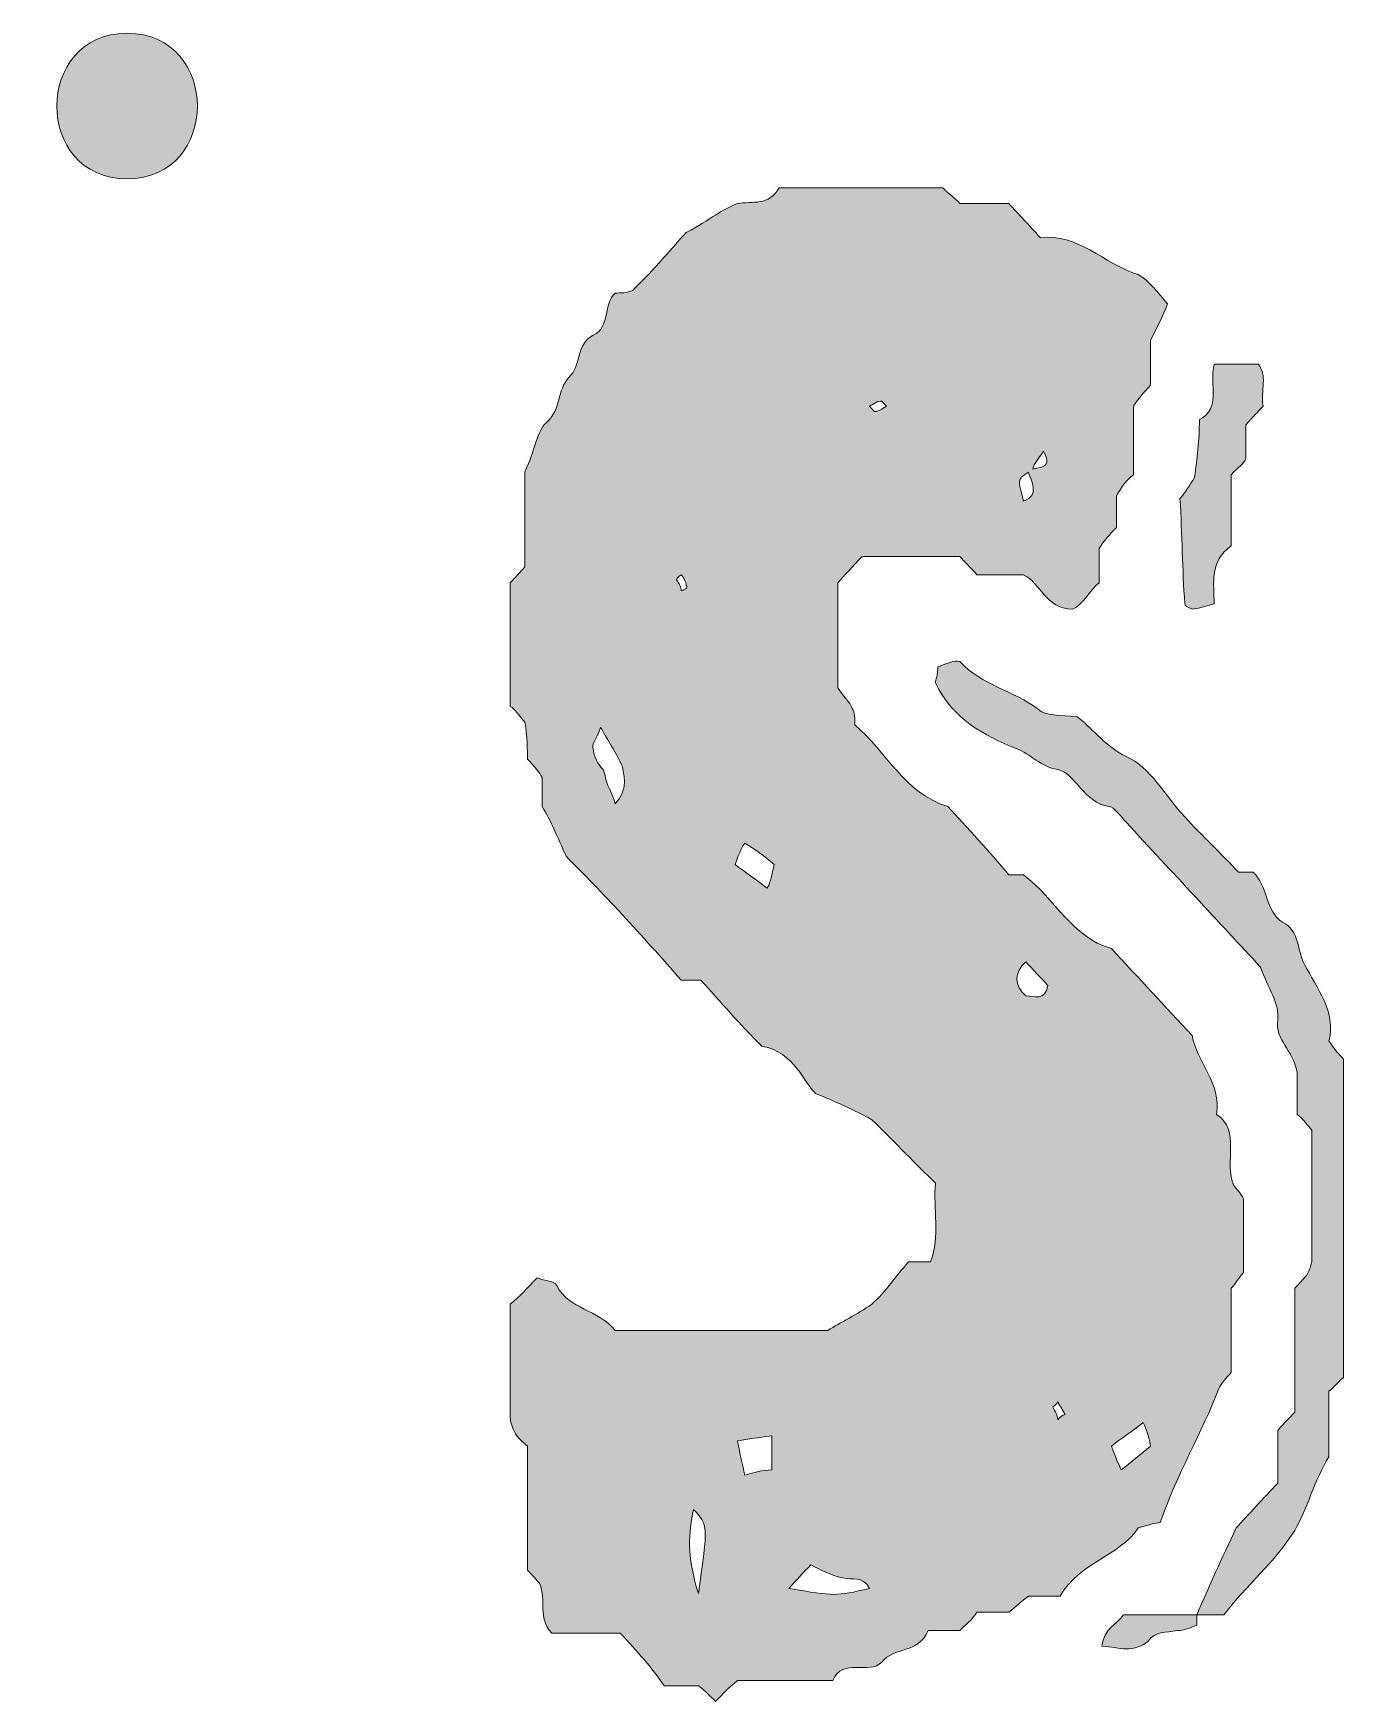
# Model space of a CAD drawing. Header units: inches. Extents: x 99 to 984, y -1026 to -52.
# Drawn here: x 198.7 to 325.6, y -832.1 to -670.5 of the extents above; entities that cross this region are included whole.
import ezdxf

# ---------------------------------------------------------------- set-up
doc = ezdxf.new("R2010")
doc.units = ezdxf.units.IN
doc.header["$MEASUREMENT"] = 0
doc.layers.add('Layer 1', color=7, linetype='Continuous')

# ---------------------------------------------------------------- blocks, each defined once
blk = doc.blocks.new('block 2')
at = {"layer": 'Layer 1', "true_color": 0x71020c}
h = blk.add_hatch(color=16, dxfattribs=at)
h.dxf.hatch_style = 2
edge = h.paths.add_edge_path()
edge.add_spline(control_points=[(207.78, -670.51), (198.71, -670.51), (198.7, -684.61), (207.78, -684.61), (216.85, -684.61), (216.87, -670.51), (207.78, -670.51)], knot_values=[0, 0, 0, 0, 1, 1, 1, 2, 2, 2, 2], degree=3, periodic=1)
h = blk.add_hatch(color=16, dxfattribs=at)
h.dxf.hatch_style = 2
edge = h.paths.add_edge_path()
edge.add_spline(control_points=[(305.75, -815.3), (306.7, -815.04), (307.41, -814.79), (307.88, -814.79), (309.54, -809.94), (311.91, -806.12), (313.56, -801.78), (313.8, -801.27), (314.28, -800.76), (314.75, -800.25), (314.75, -797.7), (314.75, -794.64), (314.75, -792.09), (315.22, -791.58), (315.46, -791.07), (315.93, -790.56), (315.93, -788.26), (315.93, -785.71), (315.93, -783.42), (315.7, -782.9), (315.22, -782.39), (314.99, -782.14), (314.04, -779.85), (315.7, -776.78), (313.33, -775.25), (313.8, -772.19), (311.43, -770.15), (310.96, -767.6), (308.36, -764.8), (305.75, -761.99), (303.15, -759.18), (299.36, -758.16), (297.7, -754.34), (294.62, -752.04), (294.39, -752.04), (293.91, -752.04), (293.2, -752.04), (291.31, -749.75), (289.18, -747.45), (287.28, -745.41), (283.02, -744.14), (281.36, -740.05), (278.29, -737.51), (278.29, -736.99), (278.29, -736.23), (278.05, -735.97), (277.81, -735.21), (277.1, -734.7), (276.63, -733.93), (276.63, -730.62), (276.63, -727.05), (276.63, -723.73), (277.34, -722.96), (278.05, -722.2), (279, -721.18), (282.07, -721.18), (285.15, -721.18), (288.47, -721.18), (288.94, -721.69), (289.41, -722.2), (290.12, -722.96), (291.55, -722.96), (293.2, -722.96), (294.62, -722.96), (296.28, -723.73), (296.75, -726.28), (299.36, -726.28), (300.3, -726.03), (301.01, -724.5), (301.96, -723.73), (301.96, -722.71), (301.96, -721.43), (301.96, -720.42), (302.44, -719.65), (302.91, -719.14), (303.62, -718.37), (303.62, -717.35), (303.62, -716.33), (303.62, -715.32), (304.09, -714.55), (304.57, -713.78), (305.28, -713.27), (305.28, -710.98), (305.28, -708.68), (305.28, -706.64), (305.75, -705.88), (306.22, -705.37), (306.94, -704.6), (306.94, -702.81), (306.94, -701.28), (306.94, -700.27), (307.65, -698.74), (308.12, -697.97), (308.59, -696.7), (307.65, -695.67), (306.7, -694.4), (305.75, -693.89), (302.44, -692.87), (299.83, -689.81), (296.28, -690.32), (295.1, -689.04), (294.15, -688.02), (293.2, -687), (291.78, -687), (290.12, -687), (288.47, -687), (287.99, -686.49), (287.28, -685.98), (286.81, -685.47), (281.6, -685.47), (276.15, -685.47), (270.94, -685.47), (270, -687.26), (268.34, -686.75), (266.92, -687), (265.5, -687.51), (264.32, -688.53), (261.95, -689.81), (260.76, -691.08), (258.87, -693.38), (256.74, -695.42), (256.26, -695.67), (255.55, -695.67), (255.08, -695.67), (253.9, -696.7), (254.61, -698.99), (252.95, -699.75), (251.29, -700.52), (251.77, -702.81), (250.58, -703.84), (249.4, -705.11), (249.87, -706.9), (248.45, -708.17), (247.5, -708.94), (247.27, -710.98), (246.32, -713.02), (246.32, -715.57), (246.32, -718.89), (246.32, -722.2), (245.85, -722.71), (245.37, -723.22), (244.9, -723.73), (244.9, -727.56), (244.9, -731.38), (244.9, -735.72), (245.37, -735.97), (245.85, -736.74), (246.32, -737.25), (246.56, -738.52), (246.56, -740.05), (246.56, -740.82), (247.27, -741.58), (247.74, -742.09), (247.98, -742.61), (247.98, -743.62), (247.98, -744.9), (247.98, -745.41), (248.92, -746.94), (249.4, -748.22), (250.34, -750.26), (253.66, -753.57), (257.68, -757.91), (261.47, -762.24), (261.95, -762.24), (262.66, -762.24), (263.37, -762.24), (265.26, -764.29), (267.16, -766.58), (269.29, -768.62), (272.36, -769.13), (273.55, -772.45), (274.49, -773.21), (277.58, -774.49), (279, -775.25), (279.94, -775.76), (282.31, -778.06), (284.2, -780.1), (286.1, -781.89), (285.86, -784.43), (286.57, -786.99), (285.62, -789.54), (284.91, -789.54), (284.44, -789.54), (283.49, -789.54), (282.31, -790.81), (281.36, -792.34), (279.94, -793.62), (278.52, -794.64), (276.86, -795.4), (275.68, -796.17), (268.58, -796.17), (261.71, -796.17), (255.08, -796.17), (253.42, -794.13), (250.58, -794.13), (249.4, -791.83), (249.16, -791.32), (247.98, -791.32), (247.5, -791.07), (246.56, -792.09), (245.85, -792.85), (244.9, -793.62), (244.9, -797.19), (244.9, -801.01), (244.9, -804.58), (244.9, -805.1), (245.13, -805.61), (245.37, -806.12), (245.61, -806.62), (246.08, -806.88), (246.56, -807.39), (246.56, -811.22), (246.56, -815.3), (246.56, -819.38), (247.03, -819.89), (247.5, -820.4), (247.74, -820.66), (248.45, -822.44), (247.5, -823.97), (248.92, -825.5), (251.05, -825.5), (253.19, -825.5), (255.55, -825.5), (257.21, -827.29), (258.63, -828.82), (259.81, -830.6), (261.24, -830.6), (262.18, -830.6), (263.13, -830.6), (263.84, -831.11), (264.32, -831.62), (264.79, -832.13), (265.5, -831.37), (265.97, -830.86), (266.92, -830.09), (269.76, -830.09), (272.84, -830.09), (276.15, -830.09), (277.1, -827.8), (279.71, -829.58), (280.89, -828.31), (282.07, -826.77), (284.44, -827.54), (285.39, -825.24), (286.33, -825.24), (287.52, -825.24), (288.47, -825.24), (288.94, -824.73), (289.65, -824.23), (290.12, -823.46), (291.31, -823.46), (292.26, -823.46), (293.2, -823.46), (293.91, -822.95), (294.39, -822.44), (295.1, -821.93), (296.04, -821.93), (297.23, -821.93), (298.17, -821.93), (300.07, -818.61), (303.86, -818.1), (305.75, -815.3)], knot_values=[0, 0, 0, 0, 1, 1, 1, 2, 2, 2, 3, 3, 3, 4, 4, 4, 5, 5, 5, 6, 6, 6, 7, 7, 7, 8, 8, 8, 9, 9, 9, 10, 10, 10, 11, 11, 11, 12, 12, 12, 13, 13, 13, 14, 14, 14, 15, 15, 15, 16, 16, 16, 17, 17, 17, 18, 18, 18, 19, 19, 19, 20, 20, 20, 21, 21, 21, 22, 22, 22, 23, 23, 23, 24, 24, 24, 25, 25, 25, 26, 26, 26, 27, 27, 27, 28, 28, 28, 29, 29, 29, 30, 30, 30, 31, 31, 31, 32, 32, 32, 33, 33, 33, 34, 34, 34, 35, 35, 35, 36, 36, 36, 37, 37, 37, 38, 38, 38, 39, 39, 39, 40, 40, 40, 41, 41, 41, 42, 42, 42, 43, 43, 43, 44, 44, 44, 45, 45, 45, 46, 46, 46, 47, 47, 47, 48, 48, 48, 49, 49, 49, 50, 50, 50, 51, 51, 51, 52, 52, 52, 53, 53, 53, 54, 54, 54, 55, 55, 55, 56, 56, 56, 57, 57, 57, 58, 58, 58, 59, 59, 59, 60, 60, 60, 61, 61, 61, 62, 62, 62, 63, 63, 63, 64, 64, 64, 65, 65, 65, 66, 66, 66, 67, 67, 67, 68, 68, 68, 69, 69, 69, 70, 70, 70, 71, 71, 71, 72, 72, 72, 73, 73, 73, 74, 74, 74, 75, 75, 75, 76, 76, 76, 77, 77, 77, 78, 78, 78, 79, 79, 79, 80, 80, 80, 81, 81, 81, 82, 82, 82, 83, 83, 83, 84, 84, 84, 85, 85, 85, 86, 86, 86, 87, 87, 87, 87], degree=3, periodic=1)
edge = h.paths.add_edge_path()
edge.add_spline(control_points=[(296.52, -710.98), (297.41, -712.41), (296.62, -712.5), (295.54, -712.72), (295.57, -712.69), (295.57, -712.63), (295.57, -712.51), (295.81, -712), (296.28, -711.49), (296.52, -710.98)], knot_values=[0, 0, 0, 0, 1, 1, 1, 2, 2, 2, 3, 3, 3, 3], degree=3, periodic=1)
edge = h.paths.add_edge_path()
edge.add_spline(control_points=[(295.1, -713.02), (295.33, -713.78), (296.28, -715.32), (294.62, -715.82), (294.15, -713.78), (293.91, -713.78), (295.1, -713.02)], knot_values=[0, 0, 0, 0, 1, 1, 1, 2, 2, 2, 2], degree=3, periodic=1)
edge = h.paths.add_edge_path()
edge.add_spline(control_points=[(280.89, -706.13), (280.89, -706.13), (281.13, -706.39), (281.36, -706.64), (280.89, -706.9), (280.65, -707.15), (280.18, -707.15), (280.18, -707.15), (279.94, -706.9), (279.71, -706.64), (280.18, -706.39), (280.42, -706.13), (280.89, -706.13)], knot_values=[0, 0, 0, 0, 1, 1, 1, 2, 2, 2, 3, 3, 3, 4, 4, 4, 4], degree=3, periodic=1)
edge = h.paths.add_edge_path()
edge.add_spline(control_points=[(255.08, -745.16), (254.84, -744.39), (254.61, -743.88), (254.37, -743.37), (254.13, -742.86), (254.13, -742.35), (253.9, -741.84), (253.42, -741.33), (252.95, -740.57), (252.95, -739.8), (252.71, -739.54), (253.19, -739.04), (253.66, -737.76), (254.37, -739.04), (255.08, -740.05), (255.79, -741.58), (255.79, -742.09), (256.5, -743.62), (255.08, -745.16)], knot_values=[0, 0, 0, 0, 1, 1, 1, 2, 2, 2, 3, 3, 3, 4, 4, 4, 5, 5, 5, 6, 6, 6, 6], degree=3, periodic=1)
edge = h.paths.add_edge_path()
edge.add_spline(control_points=[(261.47, -724.5), (261.47, -724.24), (261.24, -723.73), (261, -723.48), (261, -723.22), (261.47, -722.96), (261.47, -722.96), (261.71, -723.22), (261.95, -723.73), (261.95, -723.99), (262.18, -724.24), (261.71, -724.5), (261.47, -724.5)], knot_values=[0, 0, 0, 0, 1, 1, 1, 2, 2, 2, 3, 3, 3, 4, 4, 4, 4], degree=3, periodic=1)
edge = h.paths.add_edge_path()
edge.add_spline(control_points=[(269.76, -753.32), (268.81, -752.55), (267.63, -751.79), (266.68, -751.02), (267.16, -749.75), (267.39, -749.24), (267.63, -748.98), (268.58, -749.49), (269.52, -750.26), (270.47, -751.02), (270.23, -752.3), (270, -753.06), (269.76, -753.32)], knot_values=[0, 0, 0, 0, 1, 1, 1, 2, 2, 2, 3, 3, 3, 4, 4, 4, 4], degree=3, periodic=1)
edge = h.paths.add_edge_path()
edge.add_spline(control_points=[(263.13, -821.67), (261.95, -817.85), (262.18, -815.81), (262.66, -813.51), (264.08, -815.04), (264.08, -815.04), (263.13, -821.67)], knot_values=[0, 0, 0, 0, 1, 1, 1, 2, 2, 2, 2], degree=3, periodic=1)
edge = h.paths.add_edge_path()
edge.add_spline(control_points=[(270.23, -809.69), (269.29, -809.69), (268.58, -809.94), (267.63, -810.2), (267.39, -809.18), (267.16, -808.15), (266.92, -806.88), (268.1, -806.62), (268.81, -806.62), (270.23, -806.37), (270.23, -807.9), (270.23, -808.67), (270.23, -809.69)], knot_values=[0, 0, 0, 0, 1, 1, 1, 2, 2, 2, 3, 3, 3, 4, 4, 4, 4], degree=3, periodic=1)
edge = h.paths.add_edge_path()
edge.add_spline(control_points=[(271.89, -821.16), (272.6, -820.4), (273.31, -819.63), (274.02, -818.87), (274.97, -819.38), (275.92, -819.89), (277.1, -820.14), (278.05, -820.4), (279, -819.89), (279.71, -821.16), (276.39, -821.93), (276.39, -821.93), (271.89, -821.16)], knot_values=[0, 0, 0, 0, 1, 1, 1, 2, 2, 2, 3, 3, 3, 4, 4, 4, 4], degree=3, periodic=1)
edge = h.paths.add_edge_path()
edge.add_spline(control_points=[(294.86, -763.77), (293.68, -762.76), (293.68, -761.48), (294.86, -760.46), (295.57, -761.23), (296.28, -761.99), (296.99, -762.76), (296.75, -764.29), (295.57, -763.77), (294.86, -763.77)], knot_values=[0, 0, 0, 0, 1, 1, 1, 2, 2, 2, 3, 3, 3, 3], degree=3, periodic=1)
edge = h.paths.add_edge_path()
edge.add_spline(control_points=[(297.94, -804.84), (297.94, -804.33), (297.7, -804.08), (297.46, -803.57), (297.46, -803.57), (297.94, -803.31), (297.94, -803.05), (298.17, -803.57), (298.41, -803.82), (298.65, -804.33), (298.41, -804.33), (298.17, -804.58), (297.94, -804.84)], knot_values=[0, 0, 0, 0, 1, 1, 1, 2, 2, 2, 3, 3, 3, 4, 4, 4, 4], degree=3, periodic=1)
edge = h.paths.add_edge_path()
edge.add_spline(control_points=[(303.15, -807.39), (304.09, -806.62), (305.28, -805.86), (306.22, -805.1), (306.46, -805.61), (306.7, -806.12), (306.94, -807.39), (305.99, -808.15), (305.04, -808.92), (304.09, -809.69), (303.86, -809.18), (303.62, -808.67), (303.15, -807.39)], knot_values=[0, 0, 0, 0, 1, 1, 1, 2, 2, 2, 3, 3, 3, 4, 4, 4, 4], degree=3, periodic=1)
h = blk.add_hatch(color=16, dxfattribs=at)
h.dxf.hatch_style = 2
edge = h.paths.add_edge_path()
edge.add_spline(control_points=[(317.35, -702.56), (315.93, -702.56), (314.75, -702.56), (313.09, -702.56), (312.62, -704.6), (313.8, -706.9), (311.67, -707.92), (311.67, -709.96), (311.43, -711.74), (311.2, -713.53), (310.72, -714.29), (310.25, -715.06), (309.78, -715.57), (310.01, -719.14), (310.01, -722.46), (310.25, -725.77), (310.25, -726.03), (310.49, -726.03), (310.96, -726.28), (311.43, -726.28), (312.14, -726.03), (313.09, -725.77), (313.09, -723.73), (312.62, -721.69), (314.75, -720.16), (314.75, -717.86), (314.75, -715.57), (314.75, -713.27), (315.46, -712.51), (315.93, -712.25), (316.17, -711.74), (316.17, -710.72), (316.17, -709.45), (316.17, -708.43), (316.88, -707.66), (317.35, -707.15), (317.83, -706.64), (317.59, -705.11), (318.3, -703.58), (317.35, -702.56)], knot_values=[0, 0, 0, 0, 1, 1, 1, 2, 2, 2, 3, 3, 3, 4, 4, 4, 5, 5, 5, 6, 6, 6, 7, 7, 7, 8, 8, 8, 9, 9, 9, 10, 10, 10, 11, 11, 11, 12, 12, 12, 13, 13, 13, 13], degree=3, periodic=1)
h = blk.add_hatch(color=16, dxfattribs=at)
h.dxf.hatch_style = 2
edge = h.paths.add_edge_path()
edge.add_spline(control_points=[(321.85, -760.71), (321.14, -759.44), (321.38, -757.4), (319.72, -756.63), (318.06, -755.61), (318.3, -753.06), (316.88, -751.79), (316.41, -751.79), (315.93, -751.79), (315.46, -751.79), (313.8, -750), (311.91, -748.22), (310.25, -746.43), (308.36, -744.39), (306.94, -741.58), (304.57, -740.57), (302.44, -739.54), (301.01, -737.51), (299.83, -736.74), (298.17, -736.48), (296.75, -736.74), (296.04, -735.97), (293.68, -734.19), (290.6, -733.68), (288.47, -731.38), (287.99, -731.13), (287.04, -731.64), (286.33, -731.89), (286.33, -732.66), (286.1, -733.17), (286.1, -733.42), (287.75, -736.99), (290.83, -738.52), (293.91, -739.8), (295.33, -740.31), (296.28, -741.58), (297.94, -741.84), (299.59, -742.09), (300.54, -745.16), (302.91, -745.41), (303.38, -745.41), (304.09, -746.43), (304.57, -746.94), (309.07, -751.79), (313.56, -756.63), (317.59, -760.97), (318.3, -763.01), (319.48, -764.54), (319.25, -766.07), (319.01, -768.11), (320.67, -768.88), (321.14, -771.17), (321.14, -772.19), (321.14, -773.72), (321.14, -775.25), (321.85, -775.76), (322.09, -776.27), (322.56, -776.78), (322.56, -780.86), (322.56, -785.2), (322.56, -789.28), (322.56, -789.79), (322.33, -790.3), (322.09, -790.81), (321.61, -791.32), (321.38, -791.58), (320.9, -792.09), (320.9, -795.91), (320.9, -799.99), (320.9, -804.08), (320.43, -804.58), (319.96, -805.1), (319.25, -805.86), (319.25, -807.65), (319.25, -809.18), (319.25, -810.96), (317.83, -812.49), (316.41, -814.02), (315.22, -815.3), (313.8, -818.36), (312.62, -820.91), (311.43, -823.71), (312.38, -823.71), (313.09, -823.71), (314.04, -823.71), (316.17, -820.91), (319.01, -818.61), (320.9, -815.55), (322.09, -813.51), (322.8, -810.71), (324.22, -808.41), (324.22, -806.37), (324.22, -804.08), (324.22, -802.04), (324.93, -801.52), (325.17, -801.01), (325.64, -800.76), (325.64, -790.56), (325.64, -780.35), (325.64, -769.9), (325.17, -769.39), (324.69, -768.88), (324.22, -768.11), (324.93, -765.31), (323.04, -763.01), (321.85, -760.71)], knot_values=[0, 0, 0, 0, 1, 1, 1, 2, 2, 2, 3, 3, 3, 4, 4, 4, 5, 5, 5, 6, 6, 6, 7, 7, 7, 8, 8, 8, 9, 9, 9, 10, 10, 10, 11, 11, 11, 12, 12, 12, 13, 13, 13, 14, 14, 14, 15, 15, 15, 16, 16, 16, 17, 17, 17, 18, 18, 18, 19, 19, 19, 20, 20, 20, 21, 21, 21, 22, 22, 22, 23, 23, 23, 24, 24, 24, 25, 25, 25, 26, 26, 26, 27, 27, 27, 28, 28, 28, 29, 29, 29, 30, 30, 30, 31, 31, 31, 32, 32, 32, 33, 33, 33, 34, 34, 34, 35, 35, 35, 35], degree=3, periodic=1)
h = blk.add_hatch(color=16, dxfattribs=at)
h.dxf.hatch_style = 2
edge = h.paths.add_edge_path()
edge.add_spline(control_points=[(302.2, -826.77), (303.15, -826.77), (303.86, -827.03), (304.57, -827.03), (305.28, -827.03), (306.22, -826.77), (306.7, -826.27), (307.41, -825.24), (308.36, -825.5), (309.54, -825.24), (310.25, -825.24), (310.72, -824.99), (311.43, -824.73), (311.43, -824.23), (311.43, -823.97), (311.43, -823.71), (309.07, -823.71), (306.7, -823.71), (304.33, -823.71), (303.62, -824.73), (302.44, -824.99), (302.2, -826.77)], knot_values=[0, 0, 0, 0, 1, 1, 1, 2, 2, 2, 3, 3, 3, 4, 4, 4, 5, 5, 5, 6, 6, 6, 7, 7, 7, 7], degree=3, periodic=1)
at = {"layer": 'Layer 1', "lineweight": 0}
for points, knots in [([(207.78, -670.51), (198.71, -670.51), (198.7, -684.61), (207.78, -684.61), (216.85, -684.61), (216.87, -670.51), (207.78, -670.51)], [0, 0, 0, 0, 1, 1, 1, 2, 2, 2, 2]), ([(305.75, -815.3), (306.7, -815.04), (307.41, -814.79), (307.88, -814.79), (309.54, -809.94), (311.91, -806.12), (313.56, -801.78), (313.8, -801.27), (314.28, -800.76), (314.75, -800.25), (314.75, -797.7), (314.75, -794.64), (314.75, -792.09), (315.22, -791.58), (315.46, -791.07), (315.93, -790.56), (315.93, -788.26), (315.93, -785.71), (315.93, -783.42), (315.7, -782.9), (315.22, -782.39), (314.99, -782.14), (314.04, -779.85), (315.7, -776.78), (313.33, -775.25), (313.8, -772.19), (311.43, -770.15), (310.96, -767.6), (308.36, -764.8), (305.75, -761.99), (303.15, -759.18), (299.36, -758.16), (297.7, -754.34), (294.62, -752.04), (294.39, -752.04), (293.91, -752.04), (293.2, -752.04), (291.31, -749.75), (289.18, -747.45), (287.28, -745.41), (283.02, -744.14), (281.36, -740.05), (278.29, -737.51), (278.29, -736.99), (278.29, -736.23), (278.05, -735.97), (277.81, -735.21), (277.1, -734.7), (276.63, -733.93), (276.63, -730.62), (276.63, -727.05), (276.63, -723.73), (277.34, -722.96), (278.05, -722.2), (279, -721.18), (282.07, -721.18), (285.15, -721.18), (288.47, -721.18), (288.94, -721.69), (289.41, -722.2), (290.12, -722.96), (291.55, -722.96), (293.2, -722.96), (294.62, -722.96), (296.28, -723.73), (296.75, -726.28), (299.36, -726.28), (300.3, -726.03), (301.01, -724.5), (301.96, -723.73), (301.96, -722.71), (301.96, -721.43), (301.96, -720.42), (302.44, -719.65), (302.91, -719.14), (303.62, -718.37), (303.62, -717.35), (303.62, -716.33), (303.62, -715.32), (304.09, -714.55), (304.57, -713.78), (305.28, -713.27), (305.28, -710.98), (305.28, -708.68), (305.28, -706.64), (305.75, -705.88), (306.22, -705.37), (306.94, -704.6), (306.94, -702.81), (306.94, -701.28), (306.94, -700.27), (307.65, -698.74), (308.12, -697.97), (308.59, -696.7), (307.65, -695.67), (306.7, -694.4), (305.75, -693.89), (302.44, -692.87), (299.83, -689.81), (296.28, -690.32), (295.1, -689.04), (294.15, -688.02), (293.2, -687), (291.78, -687), (290.12, -687), (288.47, -687), (287.99, -686.49), (287.28, -685.98), (286.81, -685.47), (281.6, -685.47), (276.15, -685.47), (270.94, -685.47), (270, -687.26), (268.34, -686.75), (266.92, -687), (265.5, -687.51), (264.32, -688.53), (261.95, -689.81), (260.76, -691.08), (258.87, -693.38), (256.74, -695.42), (256.26, -695.67), (255.55, -695.67), (255.08, -695.67), (253.9, -696.7), (254.61, -698.99), (252.95, -699.75), (251.29, -700.52), (251.77, -702.81), (250.58, -703.84), (249.4, -705.11), (249.87, -706.9), (248.45, -708.17), (247.5, -708.94), (247.27, -710.98), (246.32, -713.02), (246.32, -715.57), (246.32, -718.89), (246.32, -722.2), (245.85, -722.71), (245.37, -723.22), (244.9, -723.73), (244.9, -727.56), (244.9, -731.38), (244.9, -735.72), (245.37, -735.97), (245.85, -736.74), (246.32, -737.25), (246.56, -738.52), (246.56, -740.05), (246.56, -740.82), (247.27, -741.58), (247.74, -742.09), (247.98, -742.61), (247.98, -743.62), (247.98, -744.9), (247.98, -745.41), (248.92, -746.94), (249.4, -748.22), (250.34, -750.26), (253.66, -753.57), (257.68, -757.91), (261.47, -762.24), (261.95, -762.24), (262.66, -762.24), (263.37, -762.24), (265.26, -764.29), (267.16, -766.58), (269.29, -768.62), (272.36, -769.13), (273.55, -772.45), (274.49, -773.21), (277.58, -774.49), (279, -775.25), (279.94, -775.76), (282.31, -778.06), (284.2, -780.1), (286.1, -781.89), (285.86, -784.43), (286.57, -786.99), (285.62, -789.54), (284.91, -789.54), (284.44, -789.54), (283.49, -789.54), (282.31, -790.81), (281.36, -792.34), (279.94, -793.62), (278.52, -794.64), (276.86, -795.4), (275.68, -796.17), (268.58, -796.17), (261.71, -796.17), (255.08, -796.17), (253.42, -794.13), (250.58, -794.13), (249.4, -791.83), (249.16, -791.32), (247.98, -791.32), (247.5, -791.07), (246.56, -792.09), (245.85, -792.85), (244.9, -793.62), (244.9, -797.19), (244.9, -801.01), (244.9, -804.58), (244.9, -805.1), (245.13, -805.61), (245.37, -806.12), (245.61, -806.62), (246.08, -806.88), (246.56, -807.39), (246.56, -811.22), (246.56, -815.3), (246.56, -819.38), (247.03, -819.89), (247.5, -820.4), (247.74, -820.66), (248.45, -822.44), (247.5, -823.97), (248.92, -825.5), (251.05, -825.5), (253.19, -825.5), (255.55, -825.5), (257.21, -827.29), (258.63, -828.82), (259.81, -830.6), (261.24, -830.6), (262.18, -830.6), (263.13, -830.6), (263.84, -831.11), (264.32, -831.62), (264.79, -832.13), (265.5, -831.37), (265.97, -830.86), (266.92, -830.09), (269.76, -830.09), (272.84, -830.09), (276.15, -830.09), (277.1, -827.8), (279.71, -829.58), (280.89, -828.31), (282.07, -826.77), (284.44, -827.54), (285.39, -825.24), (286.33, -825.24), (287.52, -825.24), (288.47, -825.24), (288.94, -824.73), (289.65, -824.23), (290.12, -823.46), (291.31, -823.46), (292.26, -823.46), (293.2, -823.46), (293.91, -822.95), (294.39, -822.44), (295.1, -821.93), (296.04, -821.93), (297.23, -821.93), (298.17, -821.93), (300.07, -818.61), (303.86, -818.1), (305.75, -815.3)], [0, 0, 0, 0, 1, 1, 1, 2, 2, 2, 3, 3, 3, 4, 4, 4, 5, 5, 5, 6, 6, 6, 7, 7, 7, 8, 8, 8, 9, 9, 9, 10, 10, 10, 11, 11, 11, 12, 12, 12, 13, 13, 13, 14, 14, 14, 15, 15, 15, 16, 16, 16, 17, 17, 17, 18, 18, 18, 19, 19, 19, 20, 20, 20, 21, 21, 21, 22, 22, 22, 23, 23, 23, 24, 24, 24, 25, 25, 25, 26, 26, 26, 27, 27, 27, 28, 28, 28, 29, 29, 29, 30, 30, 30, 31, 31, 31, 32, 32, 32, 33, 33, 33, 34, 34, 34, 35, 35, 35, 36, 36, 36, 37, 37, 37, 38, 38, 38, 39, 39, 39, 40, 40, 40, 41, 41, 41, 42, 42, 42, 43, 43, 43, 44, 44, 44, 45, 45, 45, 46, 46, 46, 47, 47, 47, 48, 48, 48, 49, 49, 49, 50, 50, 50, 51, 51, 51, 52, 52, 52, 53, 53, 53, 54, 54, 54, 55, 55, 55, 56, 56, 56, 57, 57, 57, 58, 58, 58, 59, 59, 59, 60, 60, 60, 61, 61, 61, 62, 62, 62, 63, 63, 63, 64, 64, 64, 65, 65, 65, 66, 66, 66, 67, 67, 67, 68, 68, 68, 69, 69, 69, 70, 70, 70, 71, 71, 71, 72, 72, 72, 73, 73, 73, 74, 74, 74, 75, 75, 75, 76, 76, 76, 77, 77, 77, 78, 78, 78, 79, 79, 79, 80, 80, 80, 81, 81, 81, 82, 82, 82, 83, 83, 83, 84, 84, 84, 85, 85, 85, 86, 86, 86, 87, 87, 87, 87]), ([(317.35, -702.56), (315.93, -702.56), (314.75, -702.56), (313.09, -702.56), (312.62, -704.6), (313.8, -706.9), (311.67, -707.92), (311.67, -709.96), (311.43, -711.74), (311.2, -713.53), (310.72, -714.29), (310.25, -715.06), (309.78, -715.57), (310.01, -719.14), (310.01, -722.46), (310.25, -725.77), (310.25, -726.03), (310.49, -726.03), (310.96, -726.28), (311.43, -726.28), (312.14, -726.03), (313.09, -725.77), (313.09, -723.73), (312.62, -721.69), (314.75, -720.16), (314.75, -717.86), (314.75, -715.57), (314.75, -713.27), (315.46, -712.51), (315.93, -712.25), (316.17, -711.74), (316.17, -710.72), (316.17, -709.45), (316.17, -708.43), (316.88, -707.66), (317.35, -707.15), (317.83, -706.64), (317.59, -705.11), (318.3, -703.58), (317.35, -702.56)], [0, 0, 0, 0, 1, 1, 1, 2, 2, 2, 3, 3, 3, 4, 4, 4, 5, 5, 5, 6, 6, 6, 7, 7, 7, 8, 8, 8, 9, 9, 9, 10, 10, 10, 11, 11, 11, 12, 12, 12, 13, 13, 13, 13]), ([(280.89, -706.13), (280.89, -706.13), (281.13, -706.39), (281.36, -706.64), (280.89, -706.9), (280.65, -707.15), (280.18, -707.15), (280.18, -707.15), (279.94, -706.9), (279.71, -706.64), (280.18, -706.39), (280.42, -706.13), (280.89, -706.13)], [0, 0, 0, 0, 1, 1, 1, 2, 2, 2, 3, 3, 3, 4, 4, 4, 4]), ([(296.52, -710.98), (297.41, -712.41), (296.62, -712.5), (295.54, -712.72), (295.57, -712.69), (295.57, -712.63), (295.57, -712.51), (295.81, -712), (296.28, -711.49), (296.52, -710.98)], [0, 0, 0, 0, 1, 1, 1, 2, 2, 2, 3, 3, 3, 3]), ([(295.1, -713.02), (295.33, -713.78), (296.28, -715.32), (294.62, -715.82), (294.15, -713.78), (293.91, -713.78), (295.1, -713.02)], [0, 0, 0, 0, 1, 1, 1, 2, 2, 2, 2]), ([(261.47, -724.5), (261.47, -724.24), (261.24, -723.73), (261, -723.48), (261, -723.22), (261.47, -722.96), (261.47, -722.96), (261.71, -723.22), (261.95, -723.73), (261.95, -723.99), (262.18, -724.24), (261.71, -724.5), (261.47, -724.5)], [0, 0, 0, 0, 1, 1, 1, 2, 2, 2, 3, 3, 3, 4, 4, 4, 4]), ([(321.85, -760.71), (321.14, -759.44), (321.38, -757.4), (319.72, -756.63), (318.06, -755.61), (318.3, -753.06), (316.88, -751.79), (316.41, -751.79), (315.93, -751.79), (315.46, -751.79), (313.8, -750), (311.91, -748.22), (310.25, -746.43), (308.36, -744.39), (306.94, -741.58), (304.57, -740.57), (302.44, -739.54), (301.01, -737.51), (299.83, -736.74), (298.17, -736.48), (296.75, -736.74), (296.04, -735.97), (293.68, -734.19), (290.6, -733.68), (288.47, -731.38), (287.99, -731.13), (287.04, -731.64), (286.33, -731.89), (286.33, -732.66), (286.1, -733.17), (286.1, -733.42), (287.75, -736.99), (290.83, -738.52), (293.91, -739.8), (295.33, -740.31), (296.28, -741.58), (297.94, -741.84), (299.59, -742.09), (300.54, -745.16), (302.91, -745.41), (303.38, -745.41), (304.09, -746.43), (304.57, -746.94), (309.07, -751.79), (313.56, -756.63), (317.59, -760.97), (318.3, -763.01), (319.48, -764.54), (319.25, -766.07), (319.01, -768.11), (320.67, -768.88), (321.14, -771.17), (321.14, -772.19), (321.14, -773.72), (321.14, -775.25), (321.85, -775.76), (322.09, -776.27), (322.56, -776.78), (322.56, -780.86), (322.56, -785.2), (322.56, -789.28), (322.56, -789.79), (322.33, -790.3), (322.09, -790.81), (321.61, -791.32), (321.38, -791.58), (320.9, -792.09), (320.9, -795.91), (320.9, -799.99), (320.9, -804.08), (320.43, -804.58), (319.96, -805.1), (319.25, -805.86), (319.25, -807.65), (319.25, -809.18), (319.25, -810.96), (317.83, -812.49), (316.41, -814.02), (315.22, -815.3), (313.8, -818.36), (312.62, -820.91), (311.43, -823.71), (312.38, -823.71), (313.09, -823.71), (314.04, -823.71), (316.17, -820.91), (319.01, -818.61), (320.9, -815.55), (322.09, -813.51), (322.8, -810.71), (324.22, -808.41), (324.22, -806.37), (324.22, -804.08), (324.22, -802.04), (324.93, -801.52), (325.17, -801.01), (325.64, -800.76), (325.64, -790.56), (325.64, -780.35), (325.64, -769.9), (325.17, -769.39), (324.69, -768.88), (324.22, -768.11), (324.93, -765.31), (323.04, -763.01), (321.85, -760.71)], [0, 0, 0, 0, 1, 1, 1, 2, 2, 2, 3, 3, 3, 4, 4, 4, 5, 5, 5, 6, 6, 6, 7, 7, 7, 8, 8, 8, 9, 9, 9, 10, 10, 10, 11, 11, 11, 12, 12, 12, 13, 13, 13, 14, 14, 14, 15, 15, 15, 16, 16, 16, 17, 17, 17, 18, 18, 18, 19, 19, 19, 20, 20, 20, 21, 21, 21, 22, 22, 22, 23, 23, 23, 24, 24, 24, 25, 25, 25, 26, 26, 26, 27, 27, 27, 28, 28, 28, 29, 29, 29, 30, 30, 30, 31, 31, 31, 32, 32, 32, 33, 33, 33, 34, 34, 34, 35, 35, 35, 35]), ([(255.08, -745.16), (254.84, -744.39), (254.61, -743.88), (254.37, -743.37), (254.13, -742.86), (254.13, -742.35), (253.9, -741.84), (253.42, -741.33), (252.95, -740.57), (252.95, -739.8), (252.71, -739.54), (253.19, -739.04), (253.66, -737.76), (254.37, -739.04), (255.08, -740.05), (255.79, -741.58), (255.79, -742.09), (256.5, -743.62), (255.08, -745.16)], [0, 0, 0, 0, 1, 1, 1, 2, 2, 2, 3, 3, 3, 4, 4, 4, 5, 5, 5, 6, 6, 6, 6]), ([(269.76, -753.32), (268.81, -752.55), (267.63, -751.79), (266.68, -751.02), (267.16, -749.75), (267.39, -749.24), (267.63, -748.98), (268.58, -749.49), (269.52, -750.26), (270.47, -751.02), (270.23, -752.3), (270, -753.06), (269.76, -753.32)], [0, 0, 0, 0, 1, 1, 1, 2, 2, 2, 3, 3, 3, 4, 4, 4, 4]), ([(294.86, -763.77), (293.68, -762.76), (293.68, -761.48), (294.86, -760.46), (295.57, -761.23), (296.28, -761.99), (296.99, -762.76), (296.75, -764.29), (295.57, -763.77), (294.86, -763.77)], [0, 0, 0, 0, 1, 1, 1, 2, 2, 2, 3, 3, 3, 3]), ([(297.94, -804.84), (297.94, -804.33), (297.7, -804.08), (297.46, -803.57), (297.46, -803.57), (297.94, -803.31), (297.94, -803.05), (298.17, -803.57), (298.41, -803.82), (298.65, -804.33), (298.41, -804.33), (298.17, -804.58), (297.94, -804.84)], [0, 0, 0, 0, 1, 1, 1, 2, 2, 2, 3, 3, 3, 4, 4, 4, 4]), ([(270.23, -809.69), (269.29, -809.69), (268.58, -809.94), (267.63, -810.2), (267.39, -809.18), (267.16, -808.15), (266.92, -806.88), (268.1, -806.62), (268.81, -806.62), (270.23, -806.37), (270.23, -807.9), (270.23, -808.67), (270.23, -809.69)], [0, 0, 0, 0, 1, 1, 1, 2, 2, 2, 3, 3, 3, 4, 4, 4, 4]), ([(303.15, -807.39), (304.09, -806.62), (305.28, -805.86), (306.22, -805.1), (306.46, -805.61), (306.7, -806.12), (306.94, -807.39), (305.99, -808.15), (305.04, -808.92), (304.09, -809.69), (303.86, -809.18), (303.62, -808.67), (303.15, -807.39)], [0, 0, 0, 0, 1, 1, 1, 2, 2, 2, 3, 3, 3, 4, 4, 4, 4]), ([(263.13, -821.67), (261.95, -817.85), (262.18, -815.81), (262.66, -813.51), (264.08, -815.04), (264.08, -815.04), (263.13, -821.67)], [0, 0, 0, 0, 1, 1, 1, 2, 2, 2, 2]), ([(271.89, -821.16), (272.6, -820.4), (273.31, -819.63), (274.02, -818.87), (274.97, -819.38), (275.92, -819.89), (277.1, -820.14), (278.05, -820.4), (279, -819.89), (279.71, -821.16), (276.39, -821.93), (276.39, -821.93), (271.89, -821.16)], [0, 0, 0, 0, 1, 1, 1, 2, 2, 2, 3, 3, 3, 4, 4, 4, 4]), ([(302.2, -826.77), (303.15, -826.77), (303.86, -827.03), (304.57, -827.03), (305.28, -827.03), (306.22, -826.77), (306.7, -826.27), (307.41, -825.24), (308.36, -825.5), (309.54, -825.24), (310.25, -825.24), (310.72, -824.99), (311.43, -824.73), (311.43, -824.23), (311.43, -823.97), (311.43, -823.71), (309.07, -823.71), (306.7, -823.71), (304.33, -823.71), (303.62, -824.73), (302.44, -824.99), (302.2, -826.77)], [0, 0, 0, 0, 1, 1, 1, 2, 2, 2, 3, 3, 3, 4, 4, 4, 5, 5, 5, 6, 6, 6, 7, 7, 7, 7])]:
    blk.add_open_spline(points, degree=3, knots=knots, dxfattribs=at)

msp = doc.modelspace()

# ---------------------------------------------------------------- block references
at = {"layer": 'Layer 1'}
msp.add_blockref('block 2', (0, 0), dxfattribs=at)

doc.saveas('drawing.dxf')
